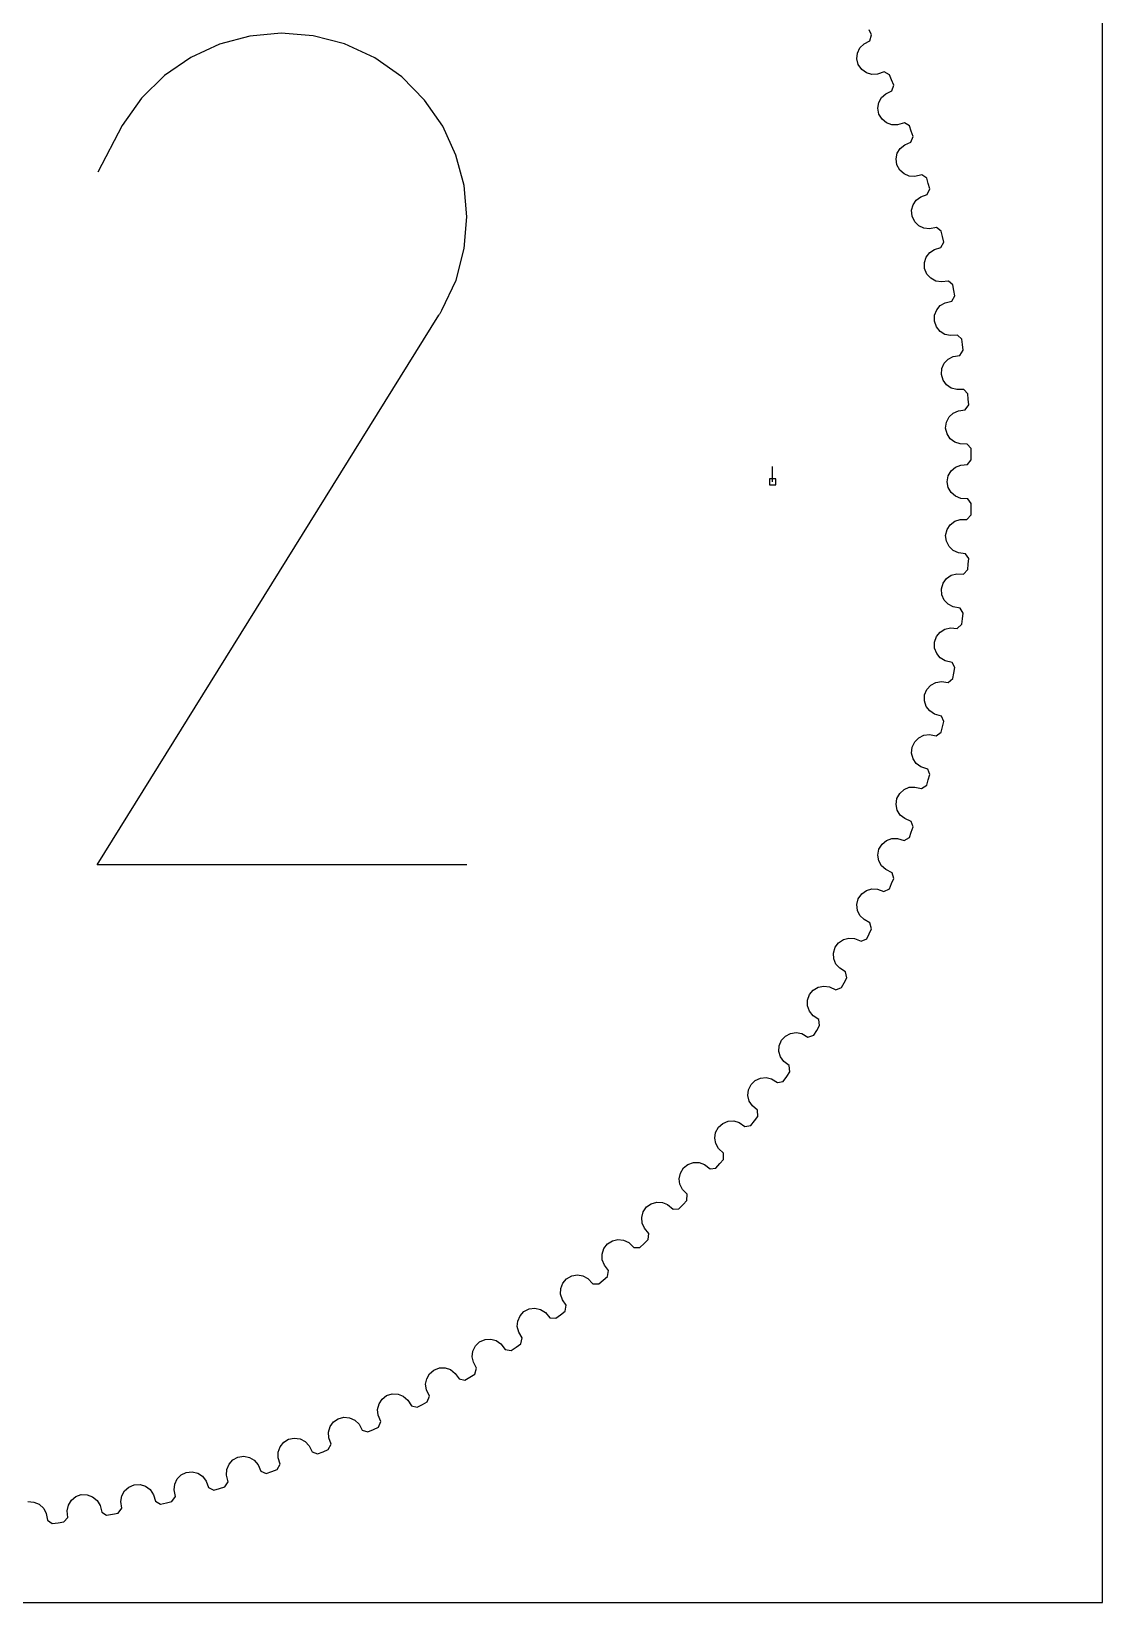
# Model space of a CAD drawing. Extents: x 0 to 216, y 0 to 279.
# Drawn here: x 115.5 to 215.9, y 0 to 147.4 of the extents above; entities that cross this region are included whole.
import ezdxf

# ---------------------------------------------------------------- set-up
doc = ezdxf.new("R2010")
doc.units = 0

msp = doc.modelspace()

# ---------------------------------------------------------------- linework, layer by layer
at = {"layer": 'annotation', "color": 1}
for p, q in [((133.095404, 146.163255), (130.406455, 144.923925)), ((135.947345, 146.928383), (133.095404, 146.163255)), ((138.89642, 147.202203), (135.947345, 146.928383)), ((141.876773, 146.967605), (138.89642, 147.202203)), ((144.822548, 146.207481), (141.876773, 146.967605)), ((147.667887, 144.904724), (144.822548, 146.207481)), ((130.406455, 144.923925), (127.946354, 143.227504)), ((150.212737, 143.097635), (147.667887, 144.904724)), ((147.667887, 144.904724), (147.667887, 144.904724)), ((127.946354, 143.227504), (125.780958, 141.091098)), ((152.340509, 140.929139), (150.212737, 143.097635)), ((125.780958, 141.091098), (123.976123, 138.531816)), ((154.032281, 138.465697), (152.340509, 140.929139)), ((123.976123, 138.531816), (121.701831, 134.169088)), ((155.269135, 135.773769), (154.032281, 138.465697)), ((156.03215, 132.919816), (155.269135, 135.773769)), ((156.302407, 129.970298), (156.03215, 132.919816)), ((156.060985, 126.991675), (156.302407, 129.970298)), ((155.288967, 124.050409), (156.060985, 126.991675)), ((153.967431, 121.21296), (155.288967, 124.050409)), ((153.734255, 120.833633), (153.769619, 120.882187)), ((153.769619, 120.882187), (153.803896, 120.931949)), ((153.803896, 120.931949), (153.837327, 120.983321)), ((153.837327, 120.983321), (153.870155, 121.036705)), ((153.870155, 121.036705), (153.90262, 121.092505)), ((153.90262, 121.092505), (153.934965, 121.151123)), ((153.934965, 121.151123), (153.967431, 121.21296)), ((153.967431, 121.21296), (153.967431, 121.21296)), ((121.652922, 69.212376), (153.659301, 120.738538)), ((153.659301, 120.738538), (153.697563, 120.785885)), ((153.659301, 120.738538), (153.659301, 120.738538)), ((153.697563, 120.785885), (153.734255, 120.833633)), ((184.967238, 105.131258), (184.967238, 106.560007)), ((156.290632, 69.212376), (121.652922, 69.212376))]:
    msp.add_line(p, q, dxfattribs=at)
at = {"layer": 'boundary', "color": 5}
for p, q in [((194.246748, 147.056905), (194.024396, 147.531074)), ((193.157825, 145.820023), (193.539027, 146.199569)), ((193.539027, 146.199569), (194.095158, 146.494857)), ((194.095158, 146.494857), (194.246748, 147.056905)), ((192.875605, 144.800823), (192.932463, 145.338387)), ((193.000113, 144.253197), (192.875605, 144.800823)), ((192.932463, 145.338387), (193.157825, 145.820023)), ((193.32373, 143.793762), (193.000113, 144.253197)), ((193.76127, 143.476061), (193.32373, 143.793762)), ((194.270093, 143.321359), (193.76127, 143.476061)), ((194.807343, 143.351029), (194.270093, 143.321359)), ((195.43936, 143.568741), (194.807343, 143.351029)), ((195.918061, 143.303307), (195.43936, 143.568741)), ((196.121628, 142.820736), (195.918061, 143.303307)), ((195.166653, 141.157305), (195.567259, 141.516406)), ((195.567259, 141.516406), (196.138027, 141.782127)), ((196.318872, 142.335567), (196.121628, 142.820736)), ((196.138027, 141.782127), (196.318872, 142.335567)), ((194.831518, 140.154292), (194.916396, 140.68812)), ((194.927187, 139.600853), (194.831518, 140.154292)), ((194.916396, 140.68812), (195.166653, 141.157305)), ((195.226315, 139.125131), (194.927187, 139.600853)), ((195.646632, 138.785014), (195.226315, 139.125131)), ((196.146638, 138.603857), (195.646632, 138.785014)), ((196.684717, 138.605311), (196.146638, 138.603857)), ((197.327268, 138.789736), (196.684717, 138.605311)), ((197.791384, 138.499582), (197.327268, 138.789736)), ((197.969432, 138.006946), (197.791384, 138.499582)), ((197.931455, 136.968964), (198.141048, 137.51213)), ((198.141048, 137.51213), (197.969432, 138.006946)), ((196.541533, 135.411683), (196.654208, 135.940426)), ((196.654208, 135.940426), (196.928755, 136.395816)), ((196.928755, 136.395816), (197.347619, 136.733438)), ((197.347619, 136.733438), (197.931455, 136.968964)), ((196.608147, 134.854095), (196.541533, 135.411683)), ((196.881962, 134.363327), (196.608147, 134.854095)), ((197.283911, 134.001631), (196.881962, 134.363327)), ((197.773749, 133.794636), (197.283911, 134.001631)), ((198.311205, 133.767866), (197.773749, 133.794636)), ((198.962493, 133.918442), (198.311205, 133.767866)), ((199.410713, 133.604347), (198.962493, 133.918442)), ((199.562824, 133.103202), (199.410713, 133.604347)), ((199.708291, 132.599981), (199.562824, 133.103202)), ((198.141254, 131.108275), (198.439243, 131.548616)), ((198.439243, 131.548616), (198.875123, 131.863934)), ((198.875123, 131.863934), (199.470582, 132.068543)), ((199.470582, 132.068543), (199.708291, 132.599981)), ((198.000976, 130.586172), (198.141254, 131.108275)), ((198.038323, 130.025782), (198.000976, 130.586172)), ((198.286091, 129.52142), (198.038323, 130.025782)), ((198.668547, 129.139182), (198.286091, 129.52142)), ((199.146861, 128.906871), (198.668547, 129.139182)), ((199.682142, 128.851984), (199.146861, 128.906871)), ((200.340431, 128.968264), (199.682142, 128.851984)), ((200.771683, 128.631086), (200.340431, 128.968264)), ((200.897335, 128.122679), (200.771683, 128.631086)), ((199.693866, 126.629102), (200.145728, 126.921178)), ((200.145728, 126.921178), (200.751039, 127.094347)), ((200.751039, 127.094347), (201.016242, 127.612611)), ((201.016242, 127.612611), (200.897335, 128.122679)), ((199.206002, 125.690833), (199.373264, 126.204945)), ((199.213887, 125.129301), (199.206002, 125.690833)), ((199.373264, 126.204945), (199.693866, 126.629102)), ((199.434888, 124.612698), (199.213887, 125.129301)), ((199.796894, 124.210952), (199.434888, 124.612698)), ((200.262345, 123.953843), (199.796894, 124.210952)), ((200.793999, 123.871046), (200.262345, 123.953843)), ((201.45752, 123.95267), (200.793999, 123.871046)), ((201.870574, 123.593496), (201.45752, 123.95267)), ((201.769515, 122.059871), (202.061381, 122.56361)), ((201.969351, 123.079175), (201.870574, 123.593496)), ((202.061381, 122.56361), (201.969351, 123.079175)), ((200.152989, 120.739257), (200.347018, 121.243825)), ((200.347018, 121.243825), (200.689408, 121.650654)), ((200.689408, 121.650654), (201.155895, 121.918555)), ((201.155895, 121.918555), (201.769515, 122.059871)), ((200.131509, 120.178038), (200.152989, 120.739257)), ((200.325223, 119.650435), (200.131509, 120.178038)), ((200.665651, 119.230324), (200.325223, 119.650435)), ((201.117096, 118.949249), (200.665651, 119.230324)), ((201.643765, 118.838851), (201.117096, 118.949249)), ((202.310514, 118.885587), (201.643765, 118.838851)), ((202.704153, 118.505273), (202.310514, 118.885587)), ((202.775951, 117.986387), (202.704153, 118.505273)), ((202.840906, 117.466774), (202.775951, 117.986387)), ((201.059819, 116.238503), (201.422969, 116.626864)), ((201.422969, 116.626864), (201.902942, 116.87007)), ((201.902942, 116.87007), (202.522999, 116.979015)), ((202.522999, 116.979015), (202.840906, 117.466774)), ((200.788809, 115.185457), (200.839654, 115.744727)), ((200.95472, 114.648507), (200.788809, 115.185457)), ((200.839654, 115.744727), (201.059819, 116.238503)), ((201.272627, 114.211152), (200.95472, 114.648507)), ((201.70872, 113.906823), (201.272627, 114.211152)), ((202.228849, 113.768941), (201.70872, 113.906823)), ((202.897197, 113.780759), (202.228849, 113.768941)), ((203.270458, 113.380341), (202.897197, 113.780759)), ((203.009615, 111.865693), (203.352636, 112.336105)), ((203.314969, 112.858477), (203.270458, 113.380341)), ((203.352636, 112.336105), (203.314969, 112.858477)), ((201.18391, 110.16535), (201.264016, 110.721226)), ((201.264016, 110.721226), (201.509713, 111.20275)), ((201.509713, 111.20275), (201.892678, 111.571563)), ((201.892678, 111.571563), (202.38469, 111.789327)), ((202.38469, 111.789327), (203.009615, 111.865693)), ((201.321498, 109.620452), (201.18391, 110.16535)), ((201.61606, 109.167057), (201.321498, 109.620452)), ((202.03565, 108.840327), (201.61606, 109.167057)), ((202.547798, 108.675406), (202.03565, 108.840327)), ((203.215922, 108.652226), (202.547798, 108.675406)), ((203.567618, 108.232822), (203.215922, 108.652226)), ((203.584738, 107.709349), (203.567618, 108.232822)), ((203.595015, 107.185721), (203.584738, 107.709349)), ((201.424732, 105.682366), (201.69533, 106.150378)), ((201.69533, 106.150378), (202.097177, 106.498635)), ((202.097177, 106.498635), (202.599775, 106.690345)), ((202.599775, 106.690345), (203.227916, 106.733913)), ((203.227916, 106.733913), (203.595015, 107.185721)), ((201.315793, 105.131441), (201.424732, 105.682366)), ((201.424526, 104.580099), (201.315793, 105.131441)), ((201.695124, 104.111904), (201.424526, 104.580099)), ((202.096971, 103.763663), (201.695124, 104.111904)), ((202.599775, 103.572169), (202.096971, 103.763663)), ((203.265758, 103.514047), (202.599775, 103.572169)), ((203.595015, 103.076815), (203.265758, 103.514047)), ((203.177393, 101.597734), (203.567618, 102.029704)), ((203.567618, 102.029704), (203.584738, 102.553166)), ((203.584738, 102.553166), (203.595015, 103.076815)), ((201.184025, 100.097528), (201.321704, 100.642001)), ((201.321704, 100.642001), (201.616368, 101.095209)), ((201.616368, 101.095209), (202.035862, 101.42196)), ((202.035862, 101.42196), (202.547798, 101.587109)), ((202.547798, 101.587109), (203.177393, 101.597734)), ((201.26381, 99.541247), (201.184025, 100.097528)), ((201.509404, 99.059547), (201.26381, 99.541247)), ((201.892466, 98.690744), (201.509404, 99.059547)), ((202.38469, 98.473187), (201.892466, 98.690744)), ((203.046631, 98.380305), (202.38469, 98.473187)), ((203.352636, 97.926432), (203.046631, 98.380305)), ((203.270459, 96.882194), (203.314969, 97.404038)), ((203.314969, 97.404038), (203.352636, 97.926432)), ((200.954926, 95.613936), (201.272936, 96.051104)), ((201.272936, 96.051104), (201.708926, 96.355453)), ((201.708926, 96.355453), (202.228849, 96.493574)), ((202.228849, 96.493574), (202.858026, 96.471235)), ((202.858026, 96.471235), (203.270459, 96.882194)), ((200.788912, 95.077421), (200.954926, 95.613936)), ((200.839442, 94.517686), (200.788912, 95.077421)), ((201.05951, 94.023804), (200.839442, 94.517686)), ((201.422764, 93.635443), (201.05951, 94.023804)), ((201.902943, 93.392445), (201.422764, 93.635443)), ((202.559108, 93.26506), (201.902943, 93.392445)), ((202.840906, 92.795845), (202.559108, 93.26506)), ((201.117198, 91.312956), (201.643765, 91.423664)), ((201.643765, 91.423664), (202.270865, 91.368466)), ((202.270865, 91.368466), (202.704154, 91.757242)), ((202.704154, 91.757242), (202.775951, 92.276128)), ((202.775951, 92.276128), (202.840906, 92.795845)), ((200.131612, 90.084892), (200.325429, 90.611976)), ((200.152783, 89.523258), (200.131612, 90.084892)), ((200.325429, 90.611976), (200.66596, 91.031879)), ((200.66596, 91.031879), (201.117198, 91.312956)), ((200.346812, 89.018587), (200.152783, 89.523258)), ((200.689202, 88.611757), (200.346812, 89.018587)), ((201.155895, 88.34396), (200.689202, 88.611757)), ((201.804587, 88.182341), (201.155895, 88.34396)), ((202.061381, 87.699011), (201.804587, 88.182341)), ((201.870574, 86.669018), (201.969351, 87.18334)), ((201.969351, 87.18334), (202.061381, 87.699011)), ((199.21399, 85.133524), (199.4351, 85.649817)), ((199.4351, 85.649817), (199.797106, 86.051252)), ((199.797106, 86.051252), (200.262448, 86.308465)), ((200.262448, 86.308465), (200.793999, 86.391469)), ((200.793999, 86.391469), (201.417471, 86.303485)), ((201.417471, 86.303485), (201.870574, 86.669018)), ((199.205693, 84.571682), (199.21399, 85.133524)), ((199.373046, 84.057465), (199.205693, 84.571682)), ((199.69366, 83.633204), (199.373046, 84.057465)), ((200.145728, 83.341337), (199.69366, 83.633204)), ((200.785021, 83.146055), (200.145728, 83.341337)), ((201.016242, 82.649903), (200.785021, 83.146055)), ((200.897335, 82.139836), (201.016242, 82.649903)), ((198.286309, 80.74099), (198.668753, 81.123022)), ((198.668753, 81.123022), (199.146964, 81.355436)), ((199.146964, 81.355436), (199.682142, 81.410531)), ((199.682142, 81.410531), (200.300115, 81.289966)), ((200.300115, 81.289966), (200.771683, 81.631429)), ((200.771683, 81.631429), (200.897335, 82.139836)), ((198.000771, 79.676343), (198.038432, 80.237043)), ((198.140939, 79.154034), (198.000771, 79.676343)), ((198.038432, 80.237043), (198.286309, 80.74099)), ((198.438928, 78.71369), (198.140939, 79.154034)), ((198.875123, 78.398581), (198.438928, 78.71369)), ((199.503364, 78.170103), (198.875123, 78.398581)), ((199.708291, 77.662534), (199.503364, 78.170103)), ((198.92202, 76.341917), (199.410713, 76.658168)), ((199.410713, 76.658168), (199.562824, 77.159313)), ((199.562824, 77.159313), (199.708291, 77.662534)), ((196.541327, 74.850832), (196.60825, 75.408732)), ((196.60825, 75.408732), (196.882167, 75.899085)), ((196.882167, 75.899085), (197.284117, 76.260572)), ((197.284117, 76.260572), (197.773852, 76.467567)), ((197.773852, 76.467567), (198.311204, 76.494648)), ((198.311204, 76.494648), (198.92202, 76.341917)), ((196.653899, 74.321883), (196.541327, 74.850832)), ((196.928446, 73.866596), (196.653899, 74.321883)), ((197.347619, 73.529077), (196.928446, 73.866596)), ((197.962935, 73.268005), (197.347619, 73.529077)), ((197.791384, 71.763036), (197.969432, 72.255569)), ((198.141048, 72.750385), (197.962935, 73.268005)), ((197.969432, 72.255569), (198.141048, 72.750385)), ((194.92729, 70.661974), (195.226521, 71.137281)), ((195.226521, 71.137281), (195.646844, 71.477186)), ((195.646844, 71.477186), (196.146741, 71.658343)), ((196.146741, 71.658343), (196.684717, 71.657205)), ((196.684717, 71.657205), (197.286715, 71.472726)), ((197.286715, 71.472726), (197.791384, 71.763036)), ((194.831311, 70.108223), (194.92729, 70.661974)), ((194.916087, 69.574189), (194.831311, 70.108223)), ((195.166447, 69.105101), (194.916087, 69.574189)), ((195.567258, 68.746109), (195.166447, 69.105101)), ((196.168148, 68.453218), (195.567258, 68.746109)), ((196.121628, 67.441779), (196.318872, 67.926948)), ((196.318872, 67.926948), (196.168148, 68.453218)), ((193.000216, 66.00963), (193.323942, 66.468653)), ((193.323942, 66.468653), (193.761482, 66.786145)), ((193.761482, 66.786145), (194.270196, 66.940844)), ((194.270196, 66.940844), (194.807343, 66.911485)), ((194.807343, 66.911485), (195.398858, 66.695876)), ((195.398858, 66.695876), (195.918061, 66.959311)), ((195.918061, 66.959311), (196.121628, 67.441779)), ((192.875399, 65.461692), (193.000216, 66.00963)), ((192.932051, 64.924025), (192.875399, 65.461692)), ((193.157516, 64.442389), (192.932051, 64.924025)), ((193.539027, 64.062946), (193.157516, 64.442389)), ((194.095158, 63.767657), (193.539027, 64.062946)), ((194.246748, 63.20561), (194.095158, 63.767657)), ((191.154349, 61.880992), (191.602119, 62.185042)), ((191.602119, 62.185042), (192.11533, 62.324095)), ((192.11533, 62.324095), (192.650038, 62.27904)), ((192.650038, 62.27904), (193.263656, 62.024238)), ((193.263656, 62.024238), (193.795825, 62.260176)), ((193.795825, 62.260176), (194.024396, 62.731441)), ((194.024396, 62.731441), (194.246748, 63.20561)), ((190.678979, 60.923896), (190.832428, 61.464573)), ((190.707508, 60.383946), (190.678979, 60.923896)), ((190.832428, 61.464573), (191.154349, 61.880992)), ((190.907447, 59.891207), (190.707508, 60.383946)), ((191.26852, 59.492264), (190.907447, 59.891207)), ((191.80847, 59.168335), (191.26852, 59.492264)), ((191.930489, 58.599126), (191.80847, 59.168335)), ((188.772894, 57.438171), (189.23601, 57.718414)), ((189.23601, 57.718414), (189.755745, 57.830315)), ((189.755745, 57.830315), (190.287377, 57.757374)), ((190.287377, 57.757374), (190.886803, 57.470879)), ((190.886803, 57.470879), (191.43069, 57.6786)), ((191.43069, 57.6786), (191.683551, 58.137205)), ((191.683551, 58.137205), (191.930489, 58.599126)), ((188.248162, 56.507293), (188.429637, 57.03915)), ((188.248265, 55.966511), (188.248162, 56.507293)), ((188.429637, 57.03915), (188.772894, 57.438171)), ((188.422164, 55.464019), (188.248265, 55.966511)), ((188.761969, 55.046815), (188.422164, 55.464019)), ((189.284175, 54.694977), (188.761969, 55.046815)), ((189.376212, 54.120163), (189.284175, 54.694977)), ((185.798469, 52.745598), (186.16222, 53.126082)), ((186.16222, 53.126082), (186.639354, 53.38164)), ((186.639354, 53.38164), (187.164241, 53.466255)), ((187.164241, 53.466255), (187.691324, 53.365532)), ((187.691324, 53.365532), (188.274935, 53.048051)), ((188.274935, 53.048051), (188.828892, 53.227025)), ((188.828892, 53.227025), (189.105504, 53.671832)), ((189.105504, 53.671832), (189.376212, 54.120163)), ((185.561286, 51.683956), (185.589403, 52.223907)), ((185.708624, 51.172959), (185.561286, 51.683956)), ((185.589403, 52.223907), (185.798469, 52.745598)), ((186.02612, 50.738526), (185.708624, 51.172959)), ((186.529123, 50.359922), (186.02612, 50.738526)), ((186.591068, 49.781063), (186.529123, 50.359922)), ((182.946312, 48.595543), (183.329454, 48.956481)), ((183.329454, 48.956481), (183.819316, 49.186777)), ((183.819316, 49.186777), (184.347823, 49.243797)), ((184.347823, 49.243797), (184.868988, 49.115629)), ((184.868988, 49.115629), (185.435119, 48.768092)), ((185.435119, 48.768092), (185.96937, 48.890109)), ((185.96937, 48.890109), (186.297233, 49.347465)), ((186.297233, 49.347465), (186.591068, 49.781063)), ((182.653918, 47.547805), (182.710267, 48.085575)), ((182.774283, 47.029856), (182.653918, 47.547805)), ((182.710267, 48.085575), (182.946312, 48.595543)), ((183.068536, 46.579344), (182.774283, 47.029856)), ((183.551101, 46.1749), (183.068536, 46.579344)), ((183.582543, 45.593655), (183.551101, 46.1749)), ((179.61842, 44.103605), (179.880819, 44.600499)), ((179.880819, 44.600499), (180.282333, 44.940959)), ((180.282333, 44.940959), (180.783544, 45.145247)), ((180.783544, 45.145247), (181.314399, 45.17448)), ((181.314399, 45.17448), (181.828102, 45.019229)), ((181.828102, 45.019229), (182.375234, 44.64252)), ((182.375234, 44.64252), (182.915133, 44.736381)), ((182.915133, 44.736381), (183.266502, 45.176033)), ((183.266502, 45.176033), (183.582543, 45.593655)), ((179.533965, 43.569469), (179.61842, 44.103605)), ((179.627134, 43.045912), (179.533965, 43.569469)), ((179.897418, 42.580667), (179.627134, 43.045912)), ((177.029224, 41.090282), (177.540437, 41.268088)), ((177.540437, 41.268088), (178.072034, 41.269595)), ((178.072034, 41.269595), (178.576938, 41.087649)), ((180.358097, 42.151526), (179.897418, 42.580667)), ((180.021514, 41.168852), (180.359133, 41.569349)), ((180.359133, 41.569349), (180.358097, 42.151526)), ((176.210119, 39.759939), (176.322388, 40.288891)), ((176.322388, 40.288891), (176.610409, 40.77136)), ((176.610409, 40.77136), (177.029224, 41.090282)), ((178.576938, 41.087649), (179.10368, 40.682751)), ((179.10368, 40.682751), (179.647726, 40.748302)), ((179.647726, 40.748302), (180.021514, 41.168852)), ((176.275698, 39.232234), (176.210119, 39.759939)), ((176.521286, 38.753399), (176.275698, 39.232234)), ((176.958929, 38.300816), (176.521286, 38.753399)), ((172.831182, 36.65191), (173.144112, 37.118609)), ((173.144112, 37.118609), (173.578987, 37.415213)), ((173.578987, 37.415213), (174.09885, 37.566043)), ((174.09885, 37.566043), (174.629792, 37.539666)), ((174.629792, 37.539666), (175.124511, 37.331571)), ((175.124511, 37.331571), (175.629292, 36.899685)), ((175.629292, 36.899685), (176.176052, 36.936613)), ((176.176052, 36.936613), (176.571398, 37.337122)), ((176.571398, 37.337122), (176.929467, 37.71936)), ((176.929467, 37.71936), (176.958929, 38.300816)), ((172.69142, 36.129498), (172.831182, 36.65191)), ((172.729293, 35.599092), (172.69142, 36.129498)), ((172.949465, 35.108121), (172.729293, 35.599092)), ((169.491361, 33.652311), (169.941209, 33.925761)), ((169.941209, 33.925761), (170.468223, 34.049133)), ((170.468223, 34.049133), (170.997125, 33.995023)), ((170.997125, 33.995023), (171.480245, 33.76132)), ((172.925393, 33.691117), (173.302962, 34.054158)), ((173.36283, 34.633223), (172.949465, 35.108121)), ((173.302962, 34.054158), (173.36283, 34.633223)), ((168.987522, 32.688308), (169.154463, 33.20263)), ((168.99769, 32.15666), (168.987522, 32.688308)), ((169.154463, 33.20263), (169.491361, 33.652311)), ((171.480245, 33.76132), (171.961699, 33.303586)), ((171.961699, 33.303586), (172.509679, 33.311842)), ((172.509679, 33.311842), (172.925393, 33.691117)), ((169.191815, 31.654789), (168.99769, 32.15666)), ((169.579764, 31.158835), (169.191815, 31.654789)), ((169.489599, 30.583706), (169.579764, 31.158835)), ((165.108683, 29.445603), (165.302294, 29.950478)), ((165.302294, 29.950478), (165.635375, 30.356751)), ((165.635375, 30.356751), (166.125803, 30.631459)), ((166.125803, 30.631459), (166.658585, 30.727096)), ((166.658585, 30.727096), (167.183849, 30.645393)), ((167.183849, 30.645393), (167.654068, 30.386676)), ((167.654068, 30.386676), (168.110989, 29.904417)), ((168.110989, 29.904417), (168.658625, 29.883954)), ((168.658625, 29.883954), (169.093663, 30.241001)), ((169.093663, 30.241001), (169.489599, 30.583706)), ((165.090939, 28.914156), (165.108683, 29.445603)), ((165.258613, 28.402747), (165.090939, 28.914156)), ((165.619995, 27.88728), (165.258613, 28.402747)), ((161.065391, 26.410311), (161.285152, 26.904395)), ((161.285152, 26.904395), (161.639053, 27.292626)), ((161.639053, 27.292626), (162.143194, 27.541293)), ((162.143194, 27.541293), (162.680223, 27.608943)), ((162.680223, 27.608943), (163.200492, 27.499844)), ((163.200492, 27.499844), (163.656561, 27.216945)), ((163.656561, 27.216945), (164.087615, 26.711413)), ((164.087615, 26.711413), (164.633362, 26.662381)), ((164.633362, 26.662381), (165.086482, 26.996013)), ((165.086482, 26.996013), (165.49995, 27.31758)), ((165.49995, 27.31758), (165.619995, 27.88728)), ((161.019846, 25.880523), (161.065391, 26.410311)), ((161.160535, 25.361115), (161.019846, 25.880523)), ((161.494423, 24.827396), (161.160535, 25.361115)), ((156.795606, 23.064156), (156.868749, 23.590825)), ((156.868749, 23.590825), (157.114137, 24.072669)), ((157.114137, 24.072669), (157.4878, 24.441952)), ((157.4878, 24.441952), (158.004358, 24.663905)), ((158.004358, 24.663905), (158.54415, 24.703286)), ((158.54415, 24.703286), (159.058053, 24.567154)), ((159.058053, 24.567154), (159.498628, 24.260745)), ((159.498628, 24.260745), (159.902593, 23.733392)), ((159.902593, 23.733392), (160.445076, 23.655744)), ((160.445076, 23.655744), (160.91505, 23.965282)), ((160.91505, 23.965282), (161.344705, 24.264833)), ((161.344705, 24.264833), (161.494423, 24.827396)), ((156.908905, 22.538116), (156.795606, 23.064156)), ((157.214464, 21.98758), (156.908905, 22.538116)), ((152.429733, 20.472732), (152.530375, 20.994836)), ((152.530375, 20.994836), (152.800562, 21.463194)), ((152.800562, 21.463194), (153.193105, 21.812356)), ((153.193105, 21.812356), (153.72055, 22.00698)), ((153.72055, 22.00698), (154.26168, 22.018111)), ((154.26168, 22.018111), (154.767738, 21.855236)), ((154.767738, 21.855236), (155.2157, 21.500546)), ((155.2157, 21.500546), (155.567538, 20.978339)), ((155.567538, 20.978339), (156.105204, 20.872521)), ((156.105204, 20.872521), (156.590683, 21.157011)), ((156.590683, 21.157011), (157.03549, 21.433623)), ((157.03549, 21.433623), (157.214464, 21.98758)), ((148.356456, 19.083015), (148.766639, 19.411213)), ((148.766639, 19.411213), (149.30352, 19.577981)), ((149.30352, 19.577981), (149.844506, 19.560734)), ((149.844506, 19.560734), (150.341401, 19.371548)), ((150.341401, 19.371548), (150.77025, 18.993995)), ((152.515332, 19.941502), (152.429733, 20.472732)), ((152.791636, 19.375712), (152.515332, 19.941502)), ((152.583915, 18.831928), (152.791636, 19.375712)), ((147.934168, 18.113307), (148.0621, 18.629494)), ((147.991856, 17.578335), (147.934168, 18.113307)), ((148.0621, 18.629494), (148.356456, 19.083015)), ((150.77025, 18.993995), (151.09418, 18.454044)), ((151.09418, 18.454044), (151.625575, 18.320212)), ((151.625575, 18.320212), (152.125309, 18.578964)), ((152.125309, 18.578964), (152.583915, 18.831928)), ((143.321359, 15.992421), (143.476061, 16.501245)), ((143.476061, 16.501245), (143.793762, 16.938785)), ((143.793762, 16.938785), (144.220626, 17.245)), ((144.220626, 17.245), (144.765484, 17.383425)), ((144.765484, 17.383425), (145.304805, 17.337873)), ((145.304805, 17.337873), (145.791124, 17.123025)), ((145.791124, 17.123025), (146.199569, 16.723487)), ((146.199569, 16.723487), (146.494857, 16.167356)), ((147.018534, 16.00592), (147.531074, 16.238119)), ((147.531074, 16.238119), (148.002338, 16.46669)), ((148.238277, 16.998859), (147.991856, 17.578335)), ((148.002338, 16.46669), (148.238277, 16.998859)), ((138.785014, 14.615883), (139.125131, 15.036199)), ((139.125131, 15.036199), (139.567431, 15.319655)), ((139.567431, 15.319655), (140.118821, 15.429373)), ((140.118821, 15.429373), (140.655017, 15.3557)), ((140.655017, 15.3557), (141.129418, 15.115658)), ((141.129418, 15.115658), (141.516406, 14.695256)), ((143.303307, 14.344454), (143.566638, 14.863657)), ((143.35103, 15.455172), (143.321359, 15.992421)), ((143.566638, 14.863657), (143.35103, 15.455172)), ((146.494857, 16.167356), (147.018534, 16.00592)), ((134.00163, 12.978604), (134.363327, 13.380553)), ((134.363327, 13.380553), (134.819874, 13.64045)), ((134.819874, 13.64045), (135.376184, 13.721195)), ((135.376184, 13.721195), (135.907856, 13.619588)), ((135.907856, 13.619588), (136.368992, 13.354996)), ((136.368992, 13.354996), (136.733438, 12.914896)), ((138.603857, 14.115877), (138.785014, 14.615883)), ((138.60531, 13.577798), (138.603857, 14.115877)), ((138.789789, 12.9758), (138.60531, 13.577798)), ((141.516406, 14.695256), (141.782127, 14.124488)), ((141.782127, 14.124488), (142.296716, 13.935846)), ((142.296716, 13.935846), (142.820736, 14.140887)), ((142.820736, 14.140887), (143.303307, 14.344454)), ((129.139182, 11.593968), (129.52142, 11.976424)), ((129.52142, 11.976424), (129.990896, 12.212084)), ((129.990896, 12.212084), (130.550727, 12.263615)), ((130.550727, 12.263615), (131.076343, 12.134248)), ((131.076343, 12.134248), (131.522964, 11.84589)), ((131.522964, 11.84589), (131.863934, 11.387391)), ((133.767866, 11.95131), (133.794636, 12.488765)), ((133.920597, 11.340495), (133.767866, 11.95131)), ((133.794636, 12.488765), (134.00163, 12.978604)), ((136.733438, 12.914896), (136.968964, 12.331059)), ((136.968964, 12.331059), (137.472933, 12.115719)), ((137.472933, 12.115719), (138.006946, 12.293083)), ((138.006946, 12.293083), (138.499581, 12.471131)), ((138.499581, 12.471131), (138.789789, 12.9758)), ((123.953843, 10.00017), (124.210952, 10.465621)), ((124.210952, 10.465621), (124.612697, 10.827627)), ((124.612697, 10.827627), (125.09383, 11.038357)), ((125.09383, 11.038357), (125.655547, 11.060451)), ((125.655547, 11.060451), (126.173705, 10.903861)), ((126.173705, 10.903861), (126.604647, 10.59257)), ((126.604647, 10.59257), (126.921178, 10.116787)), ((128.851984, 10.580373), (128.906871, 11.115654)), ((128.972548, 9.962399), (128.851984, 10.580373)), ((128.906871, 11.115654), (129.139182, 11.593968)), ((131.863934, 11.387391), (132.068542, 10.791934)), ((132.068542, 10.791934), (132.560545, 10.550524)), ((132.560545, 10.550524), (133.103203, 10.699691)), ((133.103203, 10.699691), (133.604347, 10.851801)), ((133.604347, 10.851801), (133.920597, 11.340495)), ((115.149108, 9.467188), (115.710054, 9.430447)), ((115.710054, 9.430447), (116.208966, 9.220497)), ((116.208966, 9.220497), (116.626864, 8.839545)), ((118.838851, 8.61875), (118.949249, 9.145419)), ((118.949249, 9.145419), (119.230324, 9.596863)), ((119.230324, 9.596863), (119.650435, 9.937292)), ((119.650435, 9.937292), (120.142061, 10.122596)), ((120.142061, 10.122596), (120.704211, 10.115274)), ((120.704211, 10.115274), (121.213409, 9.93173)), ((121.213409, 9.93173), (121.650654, 9.573106)), ((121.650654, 9.573106), (121.918555, 9.10662)), ((121.918555, 9.10662), (122.059871, 8.493001)), ((123.593496, 8.391941), (123.95903, 8.845044)), ((123.871046, 9.468516), (123.953843, 10.00017)), ((123.95903, 8.845044), (123.871046, 9.468516)), ((126.921178, 10.116787), (127.094347, 9.511476)), ((127.094347, 9.511476), (127.573016, 9.244649)), ((127.573016, 9.244649), (128.122679, 9.36518)), ((128.122679, 9.36518), (128.631086, 9.490832)), ((128.631086, 9.490832), (128.972548, 9.962399)), ((116.626864, 8.839545), (116.87007, 8.359572)), ((116.87007, 8.359572), (116.979015, 7.739516)), ((116.979015, 7.739516), (117.427127, 7.424137)), ((117.427127, 7.424137), (117.986387, 7.486563)), ((117.986387, 7.486563), (118.505273, 7.558362)), ((118.505273, 7.558362), (118.894048, 7.99165)), ((118.894048, 7.99165), (118.838851, 8.61875)), ((122.059871, 8.493001), (122.523882, 8.201559)), ((122.523882, 8.201559), (123.079175, 8.293164)), ((123.079175, 8.293164), (123.593496, 8.391941))]:
    msp.add_line(p, q, dxfattribs=at)
at = {"layer": 'frame', "color": 5}
for p, q in [((215.9, 0), (215.9, 279.4)), ((0, 0), (215.9, 0))]:
    msp.add_line(p, q, dxfattribs=at)
at = {"layer": 'hole', "color": 5}
for p, q in [((185.252988, 105.417008), (184.681488, 105.417008)), ((184.681488, 105.417008), (184.681488, 104.845508)), ((184.681488, 104.845508), (185.252988, 104.845508)), ((185.252988, 104.845508), (185.252988, 105.417008))]:
    msp.add_line(p, q, dxfattribs=at)

doc.saveas('drawing.dxf')
